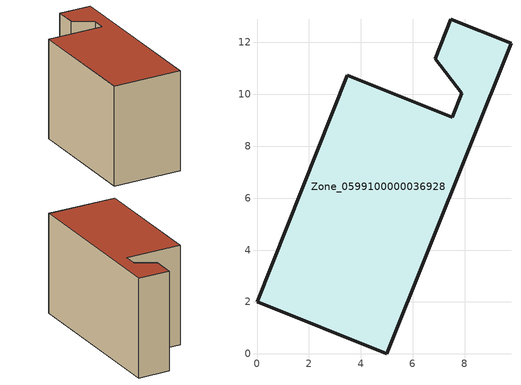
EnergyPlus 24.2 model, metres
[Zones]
Zone_0599100000036928
 floor ground (C_G): 0,2 3.48,10.73 7.53,9.11 7.9,10.04 6.87,11.38 7.47,12.9 9.79,11.97 5.01,0 z0.33
 wall outside (C_F): 3.48,10.73 0,2 5.01,0 9.79,11.97 7.47,12.9 6.87,11.38 7.9,10.04 7.53,9.11 3.48,10.73 z0.33:8.13
 roof outside (C_R): 6.87,11.38 7.9,10.04 7.53,9.11 3.48,10.73 0,2 5.01,0 9.79,11.97 7.47,12.9 z8.13
[BUILDING]
Pand.0599100000036928: North Axis=0; Terrain=City; Loads Convergence Tolerance Value=0.04; Temperature Convergence Tolerance Value=0.4; Solar Distribution=FullExterior; Maximum Number of Warmup Days=25; Minimum Number of Warmup Days=1
[Site:Location]
Rotterdam.The.Hague.AP_ZH_NLD Design_Conditions: Latitude=51.96; Longitude=4.45; Time Zone=1; Elevation=-4.5
[SITE:GROUNDTEMPERATURE:BUILDINGSURFACE]
18, 18, 18, 18, 18, 18, 18, 18, 18, 18, 18, 18
[MATERIAL] Thermal Absorptance=0.9; Solar Absorptance=0.7; Visible Absorptance=0.7
Name | Roughness | Thickness | Conductivity | Density | Specific Heat
G.TI.1975-1991 | MediumSmooth | 0.15 | 0.288461 | 540 | 1210
F.TI.1975-1991 | Rough | 0.3 | 0.230769 | 1920 | 840
R.TI.1975-1991 | MediumRough | 0.2 | 0.153846 | 1500 | 1000
[CONSTRUCTION]
C_G: G.TI.1975-1991
C_F: F.TI.1975-1991
C_R: R.TI.1975-1991
[ZONE]
Zone_0599100000036928: Type=1; Multiplier=1; Ceiling Height=Autocalculate; Volume=Autocalculate; Floor Area=autocalculate; Part of Total Floor Area=Yes
[ZONEINFILTRATION:DESIGNFLOWRATE]
Infil_Zone_0599100000036928: Zone or ZoneList or Space or SpaceList=Zone_0599100000036928; Schedule=AlwaysOn; Design Flow Rate Calculation Method=Flow/Area; Flow Rate per Floor Area=0.003; Constant Term Coefficient=1; Temperature Term Coefficient=0; Velocity Term Coefficient=0; Velocity Squared Term Coefficient=0
[HVACTEMPLATE:ZONE:IDEALLOADSAIRSYSTEM]
Zone_0599100000036928: Maximum Heating Supply Air Temperature=50; Minimum Cooling Supply Air Temperature=13; Maximum Heating Supply Air Humidity Ratio=0.0156; Minimum Cooling Supply Air Humidity Ratio=0.0077; Heating Limit=NoLimit; Cooling Limit=NoLimit; Dehumidification Control Type=ConstantSensibleHeatRatio; Cooling Sensible Heat Ratio=0.7; Dehumidification Setpoint=60; Humidification Control Type=None; Humidification Setpoint=30; Outdoor Air Method=None; Outdoor Air Flow Rate per Person=0.00944; Outdoor Air Flow Rate per Zone Floor Area=0; Outdoor Air Flow Rate per Zone=0; Demand Controlled Ventilation Type=None; Outdoor Air Economizer Type=NoEconomizer; Heat Recovery Type=None; Sensible Heat Recovery Effectiveness=0.7; Latent Heat Recovery Effectiveness=0.65
[ZONECONTROL:THERMOSTAT]
ThermostatControl_Zone_0599100000036928: Zone or ZoneList=Zone_0599100000036928; Control Type Schedule=DualSetpointControlType; Control 1=Thermostat_Zone_0599100000036928; Temperature Difference Between Cutout And Setpoint=0
[THERMOSTATSETPOINT:DUALSETPOINT]
Thermostat_Zone_0599100000036928: Heating Setpoint Temperature Schedule=HeatingSetpoint_Zone_0599100000036928; Cooling Setpoint Temperature Schedule=CoolingSetpoint_Zone_0599100000036928
[SCHEDULE:COMPACT]
HeatingSetpoint_Zone_0599100000036928: Through: 12/31, For: AllDays, Until: 24:00, 21
CoolingSetpoint_Zone_0599100000036928: Through: 12/31, For: AllDays, Until: 24:00, 24
DualSetpointControlType: Through: 12/31, For: AllDays, Until: 24:00, 4
AlwaysOn: Through: 12/31, For: AllDays, Until: 24:00, 1
